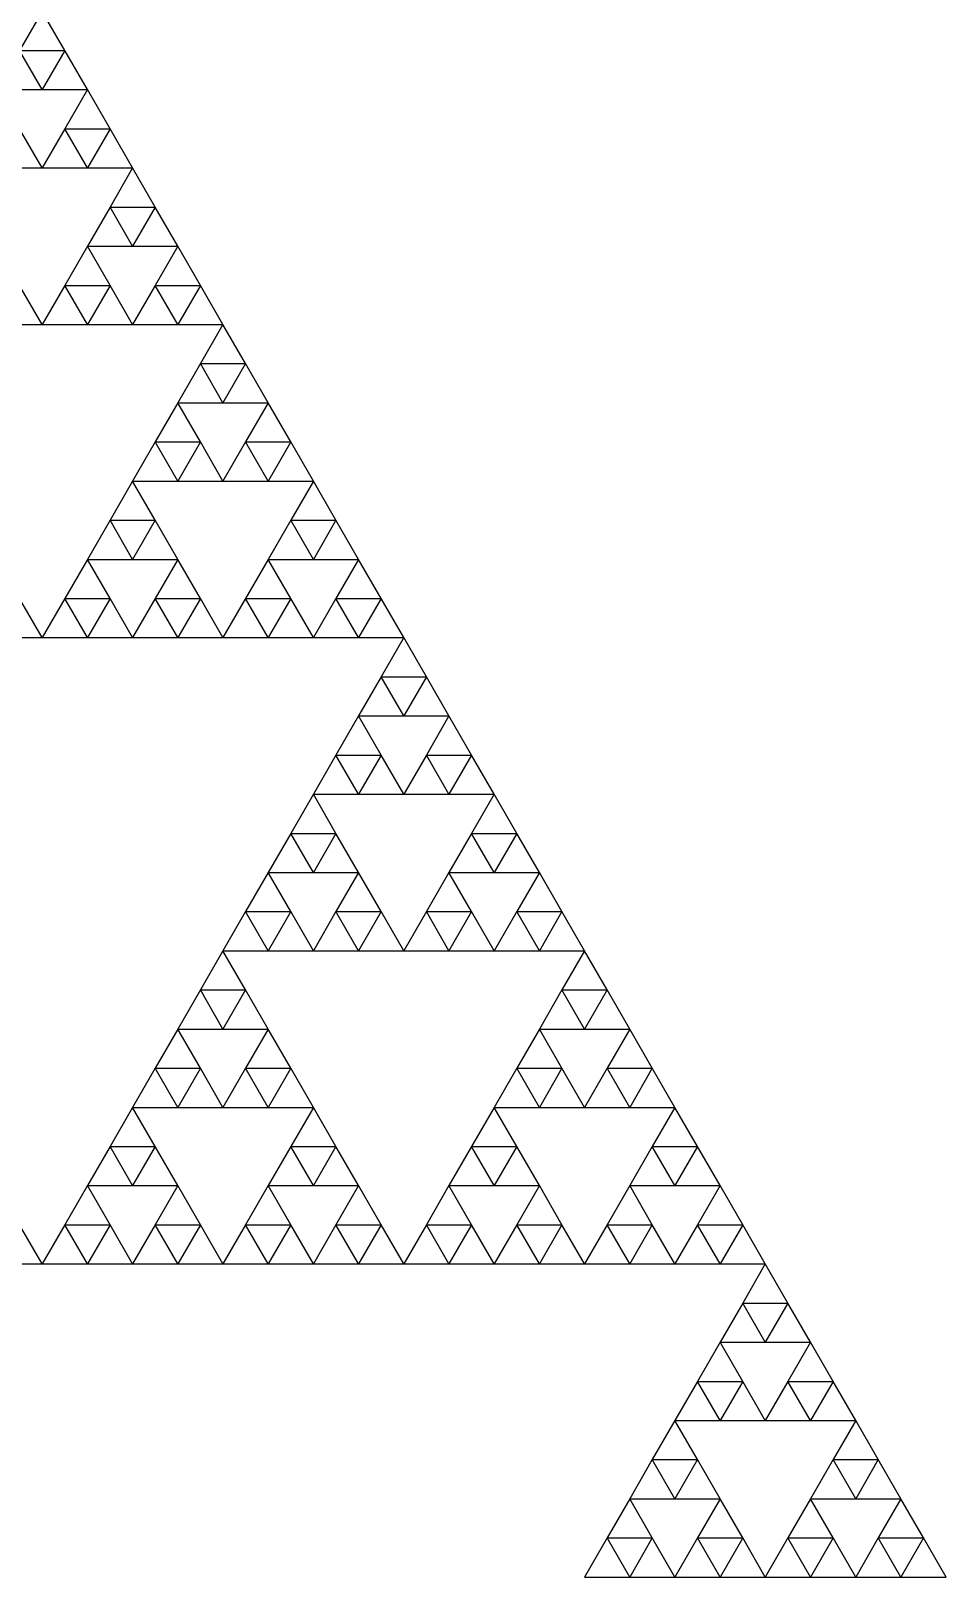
# Model space of a CAD drawing. Header units: metres. Extents: x -50 to 50, y -29 to 58.
# Drawn here: x -18.8 to -14.84, y 18.49 to 25.17 of the extents above; entities that cross this region are included whole.
import ezdxf

# ---------------------------------------------------------------- set-up
doc = ezdxf.new("R2010")
doc.units = ezdxf.units.M

msp = doc.modelspace()

# ---------------------------------------------------------------- linework, layer by layer
for p, q in [((-18.75, 25.2591), (-18.8477, 25.0899)), ((-18.6523, 25.0899), (-18.75, 25.2591)), ((-18.75, 24.9208), (-18.8477, 25.0899)), ((-18.8477, 25.0899), (-18.6523, 25.0899)), ((-18.6523, 25.0899), (-18.75, 24.9208)), ((-18.5547, 24.9208), (-18.6523, 25.0899)), ((-18.9453, 24.9208), (-18.75, 24.9208)), ((-18.75, 24.9208), (-18.5547, 24.9208)), ((-18.5547, 24.9208), (-18.6523, 24.7516)), ((-18.457, 24.7516), (-18.5547, 24.9208)), ((-18.75, 24.5825), (-18.8477, 24.7516)), ((-18.6523, 24.7516), (-18.75, 24.5825)), ((-18.5547, 24.5825), (-18.6523, 24.7516)), ((-18.6523, 24.7516), (-18.457, 24.7516)), ((-18.457, 24.7516), (-18.5547, 24.5825)), ((-18.3594, 24.5825), (-18.457, 24.7516)), ((-18.9453, 24.5825), (-18.75, 24.5825)), ((-18.75, 24.5825), (-18.5547, 24.5825)), ((-18.5547, 24.5825), (-18.3594, 24.5825)), ((-18.3594, 24.5825), (-18.457, 24.4133)), ((-18.2617, 24.4133), (-18.3594, 24.5825)), ((-18.457, 24.4133), (-18.5547, 24.2442)), ((-18.3594, 24.2442), (-18.457, 24.4133)), ((-18.457, 24.4133), (-18.2617, 24.4133)), ((-18.2617, 24.4133), (-18.3594, 24.2442)), ((-18.1641, 24.2442), (-18.2617, 24.4133)), ((-18.5547, 24.2442), (-18.6523, 24.0751)), ((-18.457, 24.0751), (-18.5547, 24.2442)), ((-18.5547, 24.2442), (-18.3594, 24.2442)), ((-18.3594, 24.2442), (-18.1641, 24.2442)), ((-18.1641, 24.2442), (-18.2617, 24.0751)), ((-18.0664, 24.0751), (-18.1641, 24.2442)), ((-18.75, 23.9059), (-18.8477, 24.0751)), ((-18.6523, 24.0751), (-18.75, 23.9059)), ((-18.5547, 23.9059), (-18.6523, 24.0751)), ((-18.6523, 24.0751), (-18.457, 24.0751)), ((-18.457, 24.0751), (-18.5547, 23.9059)), ((-18.3594, 23.9059), (-18.457, 24.0751)), ((-18.2617, 24.0751), (-18.3594, 23.9059)), ((-18.1641, 23.9059), (-18.2617, 24.0751)), ((-18.2617, 24.0751), (-18.0664, 24.0751)), ((-18.0664, 24.0751), (-18.1641, 23.9059)), ((-17.9688, 23.9059), (-18.0664, 24.0751)), ((-18.9453, 23.9059), (-18.75, 23.9059)), ((-18.75, 23.9059), (-18.5547, 23.9059)), ((-18.5547, 23.9059), (-18.3594, 23.9059)), ((-18.3594, 23.9059), (-18.1641, 23.9059)), ((-18.1641, 23.9059), (-17.9688, 23.9059)), ((-17.9688, 23.9059), (-18.0664, 23.7367)), ((-17.8711, 23.7367), (-17.9688, 23.9059)), ((-18.0664, 23.7367), (-18.1641, 23.5676)), ((-17.9688, 23.5676), (-18.0664, 23.7367)), ((-18.0664, 23.7367), (-17.8711, 23.7367)), ((-17.8711, 23.7367), (-17.9688, 23.5676)), ((-17.7734, 23.5676), (-17.8711, 23.7367)), ((-18.1641, 23.5676), (-18.2617, 23.3985)), ((-18.0664, 23.3985), (-18.1641, 23.5676)), ((-18.1641, 23.5676), (-17.9688, 23.5676)), ((-17.9688, 23.5676), (-17.7734, 23.5676)), ((-17.7734, 23.5676), (-17.8711, 23.3985)), ((-17.6758, 23.3985), (-17.7734, 23.5676)), ((-18.2617, 23.3985), (-18.3594, 23.2293)), ((-18.1641, 23.2293), (-18.2617, 23.3985)), ((-18.2617, 23.3985), (-18.0664, 23.3985)), ((-18.0664, 23.3985), (-18.1641, 23.2293)), ((-17.9688, 23.2293), (-18.0664, 23.3985)), ((-17.8711, 23.3985), (-17.9688, 23.2293)), ((-17.7734, 23.2293), (-17.8711, 23.3985)), ((-17.8711, 23.3985), (-17.6758, 23.3985)), ((-17.6758, 23.3985), (-17.7734, 23.2293)), ((-17.5781, 23.2293), (-17.6758, 23.3985)), ((-18.3594, 23.2293), (-18.457, 23.0602)), ((-18.2617, 23.0602), (-18.3594, 23.2293)), ((-18.3594, 23.2293), (-18.1641, 23.2293)), ((-18.1641, 23.2293), (-17.9688, 23.2293)), ((-17.9688, 23.2293), (-17.7734, 23.2293)), ((-17.7734, 23.2293), (-17.5781, 23.2293)), ((-17.5781, 23.2293), (-17.6758, 23.0602)), ((-17.4805, 23.0602), (-17.5781, 23.2293)), ((-18.457, 23.0602), (-18.5547, 22.891)), ((-18.3594, 22.891), (-18.457, 23.0602)), ((-18.457, 23.0602), (-18.2617, 23.0602)), ((-18.2617, 23.0602), (-18.3594, 22.891)), ((-18.1641, 22.891), (-18.2617, 23.0602)), ((-17.6758, 23.0602), (-17.7734, 22.891)), ((-17.5781, 22.891), (-17.6758, 23.0602)), ((-17.6758, 23.0602), (-17.4805, 23.0602)), ((-17.4805, 23.0602), (-17.5781, 22.891)), ((-17.3828, 22.891), (-17.4805, 23.0602)), ((-18.5547, 22.891), (-18.6523, 22.7219)), ((-18.457, 22.7219), (-18.5547, 22.891)), ((-18.5547, 22.891), (-18.3594, 22.891)), ((-18.3594, 22.891), (-18.1641, 22.891)), ((-18.1641, 22.891), (-18.2617, 22.7219)), ((-18.0664, 22.7219), (-18.1641, 22.891)), ((-17.7734, 22.891), (-17.8711, 22.7219)), ((-17.6758, 22.7219), (-17.7734, 22.891)), ((-17.7734, 22.891), (-17.5781, 22.891)), ((-17.5781, 22.891), (-17.3828, 22.891)), ((-17.3828, 22.891), (-17.4805, 22.7219)), ((-17.2852, 22.7219), (-17.3828, 22.891)), ((-18.75, 22.5527), (-18.8477, 22.7219)), ((-18.6523, 22.7219), (-18.75, 22.5527)), ((-18.5547, 22.5527), (-18.6523, 22.7219)), ((-18.6523, 22.7219), (-18.457, 22.7219)), ((-18.457, 22.7219), (-18.5547, 22.5527)), ((-18.3594, 22.5527), (-18.457, 22.7219)), ((-18.2617, 22.7219), (-18.3594, 22.5527)), ((-18.1641, 22.5527), (-18.2617, 22.7219)), ((-18.2617, 22.7219), (-18.0664, 22.7219)), ((-18.0664, 22.7219), (-18.1641, 22.5527)), ((-17.9688, 22.5527), (-18.0664, 22.7219)), ((-17.8711, 22.7219), (-17.9688, 22.5527)), ((-17.7734, 22.5527), (-17.8711, 22.7219)), ((-17.8711, 22.7219), (-17.6758, 22.7219)), ((-17.6758, 22.7219), (-17.7734, 22.5527)), ((-17.5781, 22.5527), (-17.6758, 22.7219)), ((-17.4805, 22.7219), (-17.5781, 22.5527)), ((-17.3828, 22.5527), (-17.4805, 22.7219)), ((-17.4805, 22.7219), (-17.2852, 22.7219)), ((-17.2852, 22.7219), (-17.3828, 22.5527)), ((-17.1875, 22.5527), (-17.2852, 22.7219)), ((-18.9453, 22.5527), (-18.75, 22.5527)), ((-18.75, 22.5527), (-18.5547, 22.5527)), ((-18.5547, 22.5527), (-18.3594, 22.5527)), ((-18.3594, 22.5527), (-18.1641, 22.5527)), ((-18.1641, 22.5527), (-17.9688, 22.5527)), ((-17.9688, 22.5527), (-17.7734, 22.5527)), ((-17.7734, 22.5527), (-17.5781, 22.5527)), ((-17.5781, 22.5527), (-17.3828, 22.5527)), ((-17.3828, 22.5527), (-17.1875, 22.5527)), ((-17.1875, 22.5527), (-17.2852, 22.3836)), ((-17.0898, 22.3836), (-17.1875, 22.5527)), ((-17.2852, 22.3836), (-17.3828, 22.2144)), ((-17.1875, 22.2144), (-17.2852, 22.3836)), ((-17.2852, 22.3836), (-17.0898, 22.3836)), ((-17.0898, 22.3836), (-17.1875, 22.2144)), ((-16.9922, 22.2144), (-17.0898, 22.3836)), ((-17.3828, 22.2144), (-17.4805, 22.0453)), ((-17.2852, 22.0453), (-17.3828, 22.2144)), ((-17.3828, 22.2144), (-17.1875, 22.2144)), ((-17.1875, 22.2144), (-16.9922, 22.2144)), ((-16.9922, 22.2144), (-17.0898, 22.0453)), ((-16.8945, 22.0453), (-16.9922, 22.2144)), ((-17.4805, 22.0453), (-17.5781, 21.8762)), ((-17.3828, 21.8762), (-17.4805, 22.0453)), ((-17.4805, 22.0453), (-17.2852, 22.0453)), ((-17.2852, 22.0453), (-17.3828, 21.8762)), ((-17.1875, 21.8762), (-17.2852, 22.0453)), ((-17.0898, 22.0453), (-17.1875, 21.8762)), ((-16.9922, 21.8762), (-17.0898, 22.0453)), ((-17.0898, 22.0453), (-16.8945, 22.0453)), ((-16.8945, 22.0453), (-16.9922, 21.8762)), ((-16.7969, 21.8762), (-16.8945, 22.0453)), ((-17.5781, 21.8762), (-17.6758, 21.707)), ((-17.4805, 21.707), (-17.5781, 21.8762)), ((-17.5781, 21.8762), (-17.3828, 21.8762)), ((-17.3828, 21.8762), (-17.1875, 21.8762)), ((-17.1875, 21.8762), (-16.9922, 21.8762)), ((-16.9922, 21.8762), (-16.7969, 21.8762)), ((-16.7969, 21.8762), (-16.8945, 21.707)), ((-16.6992, 21.707), (-16.7969, 21.8762)), ((-17.6758, 21.707), (-17.7734, 21.5379)), ((-17.5781, 21.5379), (-17.6758, 21.707)), ((-17.6758, 21.707), (-17.4805, 21.707)), ((-17.4805, 21.707), (-17.5781, 21.5379)), ((-17.3828, 21.5379), (-17.4805, 21.707)), ((-16.8945, 21.707), (-16.9922, 21.5379)), ((-16.7969, 21.5379), (-16.8945, 21.707)), ((-16.8945, 21.707), (-16.6992, 21.707)), ((-16.6992, 21.707), (-16.7969, 21.5379)), ((-16.6016, 21.5379), (-16.6992, 21.707)), ((-17.7734, 21.5379), (-17.8711, 21.3687)), ((-17.6758, 21.3687), (-17.7734, 21.5379)), ((-17.7734, 21.5379), (-17.5781, 21.5379)), ((-17.5781, 21.5379), (-17.3828, 21.5379)), ((-17.3828, 21.5379), (-17.4805, 21.3687)), ((-17.2852, 21.3687), (-17.3828, 21.5379)), ((-16.9922, 21.5379), (-17.0898, 21.3687)), ((-16.8945, 21.3687), (-16.9922, 21.5379)), ((-16.9922, 21.5379), (-16.7969, 21.5379)), ((-16.7969, 21.5379), (-16.6016, 21.5379)), ((-16.6016, 21.5379), (-16.6992, 21.3687)), ((-16.5039, 21.3687), (-16.6016, 21.5379)), ((-17.8711, 21.3687), (-17.9688, 21.1996)), ((-17.7734, 21.1996), (-17.8711, 21.3687)), ((-17.8711, 21.3687), (-17.6758, 21.3687)), ((-17.6758, 21.3687), (-17.7734, 21.1996)), ((-17.5781, 21.1996), (-17.6758, 21.3687)), ((-17.4805, 21.3687), (-17.5781, 21.1996)), ((-17.3828, 21.1996), (-17.4805, 21.3687)), ((-17.4805, 21.3687), (-17.2852, 21.3687)), ((-17.2852, 21.3687), (-17.3828, 21.1996)), ((-17.1875, 21.1996), (-17.2852, 21.3687)), ((-17.0898, 21.3687), (-17.1875, 21.1996)), ((-16.9922, 21.1996), (-17.0898, 21.3687)), ((-17.0898, 21.3687), (-16.8945, 21.3687)), ((-16.8945, 21.3687), (-16.9922, 21.1996)), ((-16.7969, 21.1996), (-16.8945, 21.3687)), ((-16.6992, 21.3687), (-16.7969, 21.1996)), ((-16.6016, 21.1996), (-16.6992, 21.3687)), ((-16.6992, 21.3687), (-16.5039, 21.3687)), ((-16.5039, 21.3687), (-16.6016, 21.1996)), ((-16.4062, 21.1996), (-16.5039, 21.3687)), ((-17.9688, 21.1996), (-18.0664, 21.0304)), ((-17.8711, 21.0304), (-17.9688, 21.1996)), ((-17.9688, 21.1996), (-17.7734, 21.1996)), ((-17.7734, 21.1996), (-17.5781, 21.1996)), ((-17.5781, 21.1996), (-17.3828, 21.1996)), ((-17.3828, 21.1996), (-17.1875, 21.1996)), ((-17.1875, 21.1996), (-16.9922, 21.1996)), ((-16.9922, 21.1996), (-16.7969, 21.1996)), ((-16.7969, 21.1996), (-16.6016, 21.1996)), ((-16.6016, 21.1996), (-16.4062, 21.1996)), ((-16.4062, 21.1996), (-16.5039, 21.0304)), ((-16.3086, 21.0304), (-16.4062, 21.1996)), ((-18.0664, 21.0304), (-18.1641, 20.8613)), ((-17.9688, 20.8613), (-18.0664, 21.0304)), ((-18.0664, 21.0304), (-17.8711, 21.0304)), ((-17.8711, 21.0304), (-17.9688, 20.8613)), ((-17.7734, 20.8613), (-17.8711, 21.0304)), ((-16.5039, 21.0304), (-16.6016, 20.8613)), ((-16.4062, 20.8613), (-16.5039, 21.0304)), ((-16.5039, 21.0304), (-16.3086, 21.0304)), ((-16.3086, 21.0304), (-16.4062, 20.8613)), ((-16.2109, 20.8613), (-16.3086, 21.0304)), ((-18.1641, 20.8613), (-18.2617, 20.6921)), ((-18.0664, 20.6921), (-18.1641, 20.8613)), ((-18.1641, 20.8613), (-17.9688, 20.8613)), ((-17.9688, 20.8613), (-17.7734, 20.8613)), ((-17.7734, 20.8613), (-17.8711, 20.6921)), ((-17.6758, 20.6921), (-17.7734, 20.8613)), ((-16.6016, 20.8613), (-16.6992, 20.6921)), ((-16.5039, 20.6921), (-16.6016, 20.8613)), ((-16.6016, 20.8613), (-16.4062, 20.8613)), ((-16.4062, 20.8613), (-16.2109, 20.8613)), ((-16.2109, 20.8613), (-16.3086, 20.6921)), ((-16.1133, 20.6921), (-16.2109, 20.8613)), ((-18.2617, 20.6921), (-18.3594, 20.523)), ((-18.1641, 20.523), (-18.2617, 20.6921)), ((-18.2617, 20.6921), (-18.0664, 20.6921)), ((-18.0664, 20.6921), (-18.1641, 20.523)), ((-17.9688, 20.523), (-18.0664, 20.6921)), ((-17.8711, 20.6921), (-17.9688, 20.523)), ((-17.7734, 20.523), (-17.8711, 20.6921)), ((-17.8711, 20.6921), (-17.6758, 20.6921)), ((-17.6758, 20.6921), (-17.7734, 20.523)), ((-17.5781, 20.523), (-17.6758, 20.6921)), ((-16.6992, 20.6921), (-16.7969, 20.523)), ((-16.6016, 20.523), (-16.6992, 20.6921)), ((-16.6992, 20.6921), (-16.5039, 20.6921)), ((-16.5039, 20.6921), (-16.6016, 20.523)), ((-16.4062, 20.523), (-16.5039, 20.6921)), ((-16.3086, 20.6921), (-16.4062, 20.523)), ((-16.2109, 20.523), (-16.3086, 20.6921)), ((-16.3086, 20.6921), (-16.1133, 20.6921)), ((-16.1133, 20.6921), (-16.2109, 20.523)), ((-16.0156, 20.523), (-16.1133, 20.6921)), ((-18.3594, 20.523), (-18.457, 20.3538)), ((-18.2617, 20.3538), (-18.3594, 20.523)), ((-18.3594, 20.523), (-18.1641, 20.523)), ((-18.1641, 20.523), (-17.9688, 20.523)), ((-17.9688, 20.523), (-17.7734, 20.523)), ((-17.7734, 20.523), (-17.5781, 20.523)), ((-17.5781, 20.523), (-17.6758, 20.3538)), ((-17.4805, 20.3538), (-17.5781, 20.523)), ((-16.7969, 20.523), (-16.8945, 20.3538)), ((-16.6992, 20.3538), (-16.7969, 20.523)), ((-16.7969, 20.523), (-16.6016, 20.523)), ((-16.6016, 20.523), (-16.4062, 20.523)), ((-16.4062, 20.523), (-16.2109, 20.523)), ((-16.2109, 20.523), (-16.0156, 20.523)), ((-16.0156, 20.523), (-16.1133, 20.3538)), ((-15.918, 20.3538), (-16.0156, 20.523)), ((-18.457, 20.3538), (-18.5547, 20.1847)), ((-18.3594, 20.1847), (-18.457, 20.3538)), ((-18.457, 20.3538), (-18.2617, 20.3538)), ((-18.2617, 20.3538), (-18.3594, 20.1847)), ((-18.1641, 20.1847), (-18.2617, 20.3538)), ((-17.6758, 20.3538), (-17.7734, 20.1847)), ((-17.5781, 20.1847), (-17.6758, 20.3538)), ((-17.6758, 20.3538), (-17.4805, 20.3538)), ((-17.4805, 20.3538), (-17.5781, 20.1847)), ((-17.3828, 20.1847), (-17.4805, 20.3538)), ((-16.8945, 20.3538), (-16.9922, 20.1847)), ((-16.7969, 20.1847), (-16.8945, 20.3538)), ((-16.8945, 20.3538), (-16.6992, 20.3538)), ((-16.6992, 20.3538), (-16.7969, 20.1847)), ((-16.6016, 20.1847), (-16.6992, 20.3538)), ((-16.1133, 20.3538), (-16.2109, 20.1847)), ((-16.0156, 20.1847), (-16.1133, 20.3538)), ((-16.1133, 20.3538), (-15.918, 20.3538)), ((-15.918, 20.3538), (-16.0156, 20.1847)), ((-15.8203, 20.1847), (-15.918, 20.3538)), ((-18.5547, 20.1847), (-18.6523, 20.0156)), ((-18.457, 20.0156), (-18.5547, 20.1847)), ((-18.5547, 20.1847), (-18.3594, 20.1847)), ((-18.3594, 20.1847), (-18.1641, 20.1847)), ((-18.1641, 20.1847), (-18.2617, 20.0156)), ((-18.0664, 20.0156), (-18.1641, 20.1847)), ((-17.7734, 20.1847), (-17.8711, 20.0156)), ((-17.6758, 20.0156), (-17.7734, 20.1847)), ((-17.7734, 20.1847), (-17.5781, 20.1847)), ((-17.5781, 20.1847), (-17.3828, 20.1847)), ((-17.3828, 20.1847), (-17.4805, 20.0156)), ((-17.2852, 20.0156), (-17.3828, 20.1847)), ((-16.9922, 20.1847), (-17.0898, 20.0156)), ((-16.8945, 20.0156), (-16.9922, 20.1847)), ((-16.9922, 20.1847), (-16.7969, 20.1847)), ((-16.7969, 20.1847), (-16.6016, 20.1847)), ((-16.6016, 20.1847), (-16.6992, 20.0156)), ((-16.5039, 20.0156), (-16.6016, 20.1847)), ((-16.2109, 20.1847), (-16.3086, 20.0156)), ((-16.1133, 20.0156), (-16.2109, 20.1847)), ((-16.2109, 20.1847), (-16.0156, 20.1847)), ((-16.0156, 20.1847), (-15.8203, 20.1847)), ((-15.8203, 20.1847), (-15.918, 20.0156)), ((-15.7227, 20.0156), (-15.8203, 20.1847)), ((-18.75, 19.8464), (-18.8477, 20.0156)), ((-18.6523, 20.0156), (-18.75, 19.8464)), ((-18.5547, 19.8464), (-18.6523, 20.0156)), ((-18.6523, 20.0156), (-18.457, 20.0156)), ((-18.457, 20.0156), (-18.5547, 19.8464)), ((-18.3594, 19.8464), (-18.457, 20.0156)), ((-18.2617, 20.0156), (-18.3594, 19.8464)), ((-18.1641, 19.8464), (-18.2617, 20.0156)), ((-18.2617, 20.0156), (-18.0664, 20.0156)), ((-18.0664, 20.0156), (-18.1641, 19.8464)), ((-17.9688, 19.8464), (-18.0664, 20.0156)), ((-17.8711, 20.0156), (-17.9688, 19.8464)), ((-17.7734, 19.8464), (-17.8711, 20.0156)), ((-17.8711, 20.0156), (-17.6758, 20.0156)), ((-17.6758, 20.0156), (-17.7734, 19.8464)), ((-17.5781, 19.8464), (-17.6758, 20.0156)), ((-17.4805, 20.0156), (-17.5781, 19.8464)), ((-17.3828, 19.8464), (-17.4805, 20.0156)), ((-17.4805, 20.0156), (-17.2852, 20.0156)), ((-17.2852, 20.0156), (-17.3828, 19.8464)), ((-17.1875, 19.8464), (-17.2852, 20.0156)), ((-17.0898, 20.0156), (-17.1875, 19.8464)), ((-16.9922, 19.8464), (-17.0898, 20.0156)), ((-17.0898, 20.0156), (-16.8945, 20.0156)), ((-16.8945, 20.0156), (-16.9922, 19.8464)), ((-16.7969, 19.8464), (-16.8945, 20.0156)), ((-16.6992, 20.0156), (-16.7969, 19.8464)), ((-16.6016, 19.8464), (-16.6992, 20.0156)), ((-16.6992, 20.0156), (-16.5039, 20.0156)), ((-16.5039, 20.0156), (-16.6016, 19.8464)), ((-16.4062, 19.8464), (-16.5039, 20.0156)), ((-16.3086, 20.0156), (-16.4062, 19.8464)), ((-16.2109, 19.8464), (-16.3086, 20.0156)), ((-16.3086, 20.0156), (-16.1133, 20.0156)), ((-16.1133, 20.0156), (-16.2109, 19.8464)), ((-16.0156, 19.8464), (-16.1133, 20.0156)), ((-15.918, 20.0156), (-16.0156, 19.8464)), ((-15.8203, 19.8464), (-15.918, 20.0156)), ((-15.918, 20.0156), (-15.7227, 20.0156)), ((-15.7227, 20.0156), (-15.8203, 19.8464)), ((-15.625, 19.8464), (-15.7227, 20.0156)), ((-18.9453, 19.8464), (-18.75, 19.8464)), ((-18.75, 19.8464), (-18.5547, 19.8464)), ((-18.5547, 19.8464), (-18.3594, 19.8464)), ((-18.3594, 19.8464), (-18.1641, 19.8464)), ((-18.1641, 19.8464), (-17.9688, 19.8464)), ((-17.9688, 19.8464), (-17.7734, 19.8464)), ((-17.7734, 19.8464), (-17.5781, 19.8464)), ((-17.5781, 19.8464), (-17.3828, 19.8464)), ((-17.3828, 19.8464), (-17.1875, 19.8464)), ((-17.1875, 19.8464), (-16.9922, 19.8464)), ((-16.9922, 19.8464), (-16.7969, 19.8464)), ((-16.7969, 19.8464), (-16.6016, 19.8464)), ((-16.6016, 19.8464), (-16.4062, 19.8464)), ((-16.4062, 19.8464), (-16.2109, 19.8464)), ((-16.2109, 19.8464), (-16.0156, 19.8464)), ((-16.0156, 19.8464), (-15.8203, 19.8464)), ((-15.8203, 19.8464), (-15.625, 19.8464)), ((-15.625, 19.8464), (-15.7227, 19.6773)), ((-15.5273, 19.6773), (-15.625, 19.8464)), ((-15.7227, 19.6773), (-15.8203, 19.5081)), ((-15.625, 19.5081), (-15.7227, 19.6773)), ((-15.7227, 19.6773), (-15.5273, 19.6773)), ((-15.5273, 19.6773), (-15.625, 19.5081)), ((-15.4297, 19.5081), (-15.5273, 19.6773)), ((-15.8203, 19.5081), (-15.918, 19.339)), ((-15.7227, 19.339), (-15.8203, 19.5081)), ((-15.8203, 19.5081), (-15.625, 19.5081)), ((-15.625, 19.5081), (-15.4297, 19.5081)), ((-15.4297, 19.5081), (-15.5273, 19.339)), ((-15.332, 19.339), (-15.4297, 19.5081)), ((-15.918, 19.339), (-16.0156, 19.1698)), ((-15.8203, 19.1698), (-15.918, 19.339)), ((-15.918, 19.339), (-15.7227, 19.339)), ((-15.7227, 19.339), (-15.8203, 19.1698)), ((-15.625, 19.1698), (-15.7227, 19.339)), ((-15.5273, 19.339), (-15.625, 19.1698)), ((-15.4297, 19.1698), (-15.5273, 19.339)), ((-15.5273, 19.339), (-15.332, 19.339)), ((-15.332, 19.339), (-15.4297, 19.1698)), ((-15.2344, 19.1698), (-15.332, 19.339)), ((-16.0156, 19.1698), (-16.1133, 19.0007)), ((-15.918, 19.0007), (-16.0156, 19.1698)), ((-16.0156, 19.1698), (-15.8203, 19.1698)), ((-15.8203, 19.1698), (-15.625, 19.1698)), ((-15.625, 19.1698), (-15.4297, 19.1698)), ((-15.4297, 19.1698), (-15.2344, 19.1698)), ((-15.2344, 19.1698), (-15.332, 19.0007)), ((-15.1367, 19.0007), (-15.2344, 19.1698)), ((-16.1133, 19.0007), (-16.2109, 18.8315)), ((-16.0156, 18.8315), (-16.1133, 19.0007)), ((-16.1133, 19.0007), (-15.918, 19.0007)), ((-15.918, 19.0007), (-16.0156, 18.8315)), ((-15.8203, 18.8315), (-15.918, 19.0007)), ((-15.332, 19.0007), (-15.4297, 18.8315)), ((-15.2344, 18.8315), (-15.332, 19.0007)), ((-15.332, 19.0007), (-15.1367, 19.0007)), ((-15.1367, 19.0007), (-15.2344, 18.8315)), ((-15.0391, 18.8315), (-15.1367, 19.0007)), ((-16.2109, 18.8315), (-16.3086, 18.6624)), ((-16.1133, 18.6624), (-16.2109, 18.8315)), ((-16.2109, 18.8315), (-16.0156, 18.8315)), ((-16.0156, 18.8315), (-15.8203, 18.8315)), ((-15.8203, 18.8315), (-15.918, 18.6624)), ((-15.7227, 18.6624), (-15.8203, 18.8315)), ((-15.4297, 18.8315), (-15.5273, 18.6624)), ((-15.332, 18.6624), (-15.4297, 18.8315)), ((-15.4297, 18.8315), (-15.2344, 18.8315)), ((-15.2344, 18.8315), (-15.0391, 18.8315)), ((-15.0391, 18.8315), (-15.1367, 18.6624)), ((-14.9414, 18.6624), (-15.0391, 18.8315)), ((-16.3086, 18.6624), (-16.4062, 18.4933)), ((-16.2109, 18.4933), (-16.3086, 18.6624)), ((-16.3086, 18.6624), (-16.1133, 18.6624)), ((-16.1133, 18.6624), (-16.2109, 18.4933)), ((-16.0156, 18.4933), (-16.1133, 18.6624)), ((-15.918, 18.6624), (-16.0156, 18.4933)), ((-15.8203, 18.4933), (-15.918, 18.6624)), ((-15.918, 18.6624), (-15.7227, 18.6624)), ((-15.7227, 18.6624), (-15.8203, 18.4933)), ((-15.625, 18.4933), (-15.7227, 18.6624)), ((-15.5273, 18.6624), (-15.625, 18.4933)), ((-15.4297, 18.4933), (-15.5273, 18.6624)), ((-15.5273, 18.6624), (-15.332, 18.6624)), ((-15.332, 18.6624), (-15.4297, 18.4933)), ((-15.2344, 18.4933), (-15.332, 18.6624)), ((-15.1367, 18.6624), (-15.2344, 18.4933)), ((-15.0391, 18.4933), (-15.1367, 18.6624)), ((-15.1367, 18.6624), (-14.9414, 18.6624)), ((-14.9414, 18.6624), (-15.0391, 18.4933)), ((-14.8438, 18.4933), (-14.9414, 18.6624)), ((-16.4062, 18.4933), (-16.2109, 18.4933)), ((-16.2109, 18.4933), (-16.0156, 18.4933)), ((-16.0156, 18.4933), (-15.8203, 18.4933)), ((-15.8203, 18.4933), (-15.625, 18.4933)), ((-15.625, 18.4933), (-15.4297, 18.4933)), ((-15.4297, 18.4933), (-15.2344, 18.4933)), ((-15.2344, 18.4933), (-15.0391, 18.4933)), ((-15.0391, 18.4933), (-14.8438, 18.4933))]:
    msp.add_line(p, q)

doc.saveas('drawing.dxf')
